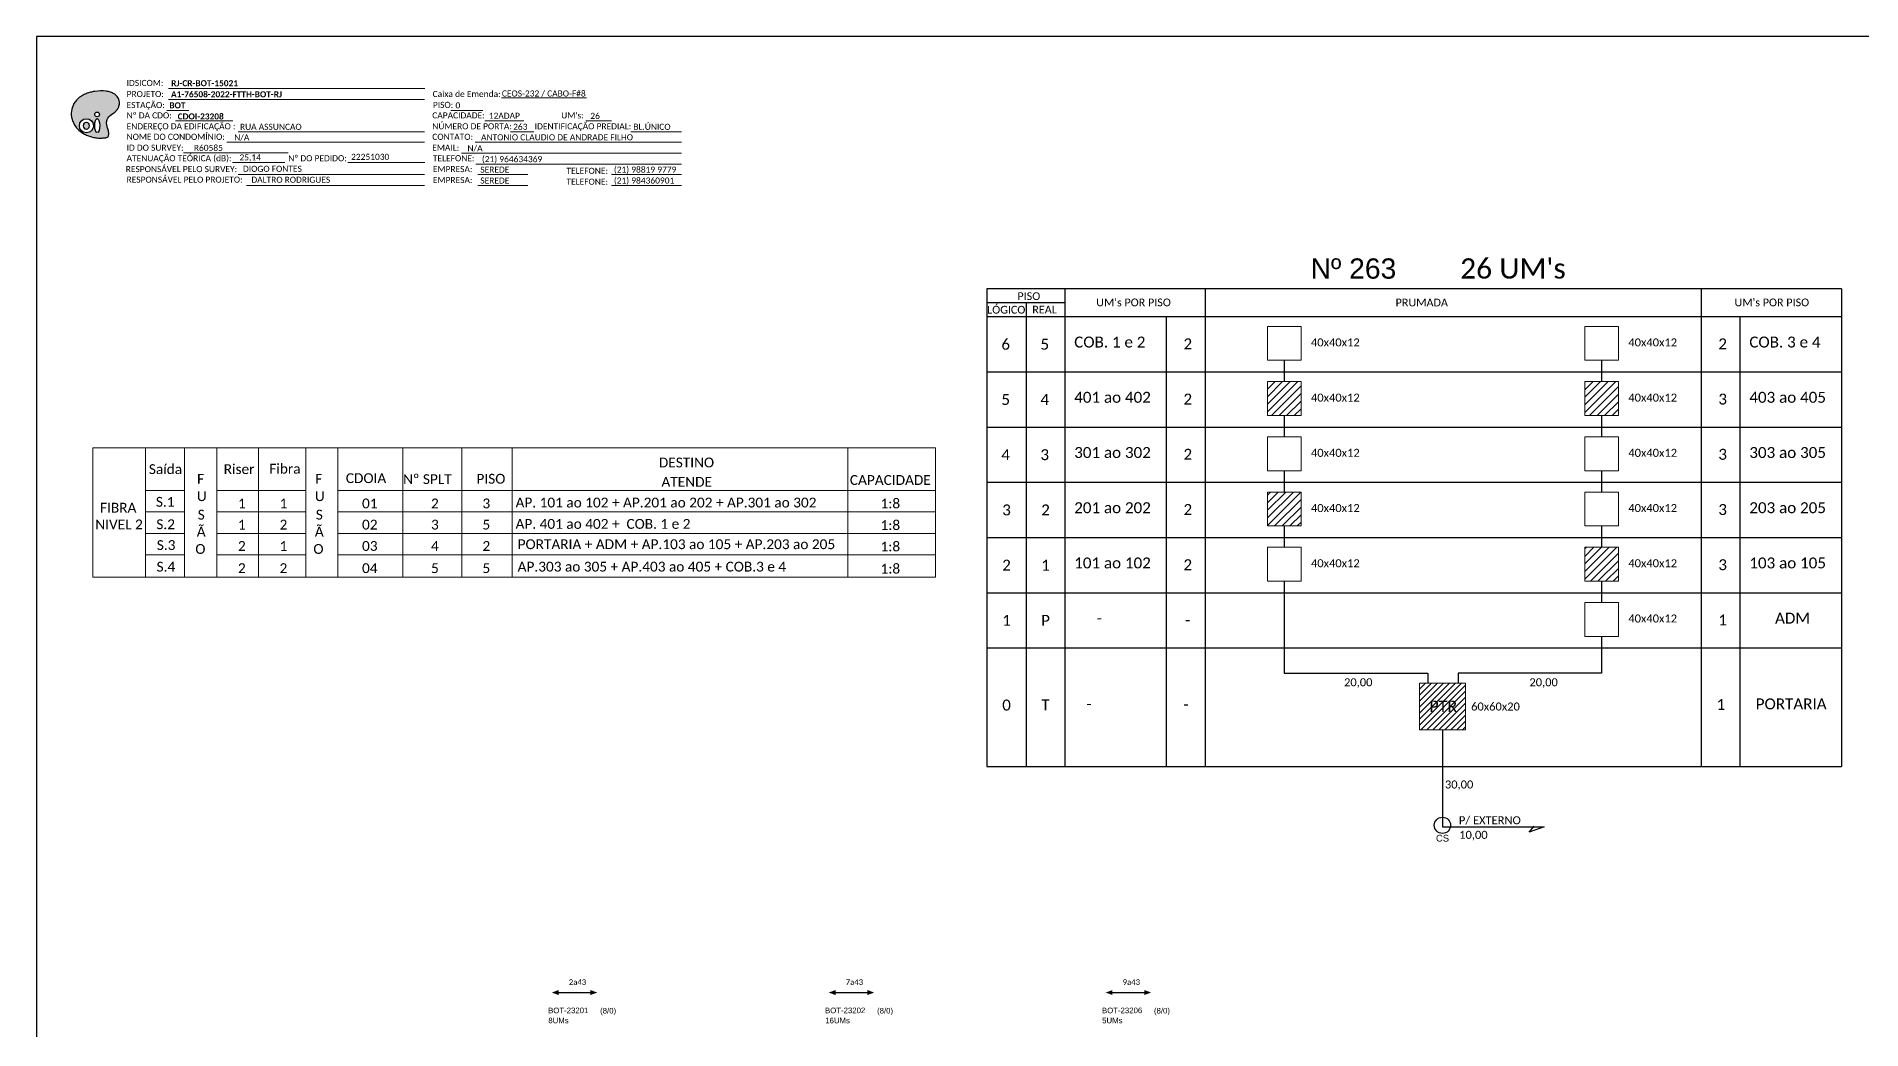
# Model space of a CAD drawing. Header units: metres. Extents: x -1286 to -445, y -500 to 94.
# Drawn here: x -1286 to -745, y -200 to 94 of the extents above; entities that cross this region are included whole.
import ezdxf
from ezdxf.enums import TextEntityAlignment as Align

# ---------------------------------------------------------------- set-up
doc = ezdxf.new("R2010")
doc.units = ezdxf.units.M
for name, color, linetype, lineweight in [('(Notas)', 7, 'Continuous', 0), ("20.0-LEGENDA DOS CDO'S", 1, 'Continuous', 0), ('20.2-CDO_POSTE', 1, 'Continuous', 5), ('_NUMERAÇÃO_', 34, 'Continuous', 0)]:
    doc.layers.add(name, color=color, linetype=linetype, lineweight=lineweight)
for name, color, linetype in [('10.1-Caixas Subterrâneas', 5, 'Continuous'), ('SETA', 7, 'Continuous'), ('texto', 255, 'Continuous')]:
    doc.layers.add(name, color=color, linetype=linetype)
doc.styles.add('ARIAL', font='arial.ttf')
doc.styles.add('WMF-Calibri0', font='calibri.ttf')
doc.styles.add('WMF-Calibri1', font='calibrib.ttf')

# ---------------------------------------------------------------- blocks, each defined once
blk = doc.blocks.new('OI')
h = blk.add_hatch(color=40)
edge = h.paths.add_edge_path()
edge.add_spline(control_points=[(4.35, -0.67), (3.92, -0.99), (3.26, -1.5), (2.81, -2.59), (2.9, -3.5), (3.06, -4.27), (3.31, -4.85), (3.37, -5.39), (3.4, -5.88), (3.2, -6.4), (2.54, -6.61), (1.65, -6.63), (0.55, -6.67), (-0.56, -6.42), (-1.61, -6.14), (-2.77, -5.61), (-3.92, -4.77), (-4.89, -3.7), (-5.34, -2.65), (-5.6, -1.94), (-5.85, -0.96), (-5.71, 0.47), (-5.1, 2.02), (-4.14, 3.02), (-3.3, 3.61), (-2.37, 4.16), (-1.36, 4.44), (-0.56, 4.7), (0.79, 4.85), (2.24, 4.97), (3.79, 4.57), (4.67, 4.21), (5.44, 3.65), (5.76, 2.99), (6.03, 2.21), (6.01, 1.46), (5.72, 0.64), (5.31, 0.08), (4.88, -0.38), (4.51, -0.55), (4.35, -0.67)], knot_values=[0, 0, 0, 0, 1.60434, 2.417191, 3.427595, 4.282808, 4.776746, 5.304182, 5.888771, 6.258406, 6.858137, 7.79129, 8.986195, 10.124242, 11.187857, 12.242908, 13.953784, 15.414161, 16.515391, 17.349188, 17.675853, 19.552021, 21.515531, 22.568638, 23.63245, 24.621084, 25.782718, 26.745347, 27.142653, 29.870543, 31.004649, 31.921532, 32.709589, 33.801391, 34.042471, 35.192333, 35.971461, 36.628871, 37.254359, 37.836911, 37.836911, 37.836911, 37.836911], degree=3, periodic=0)
h.paths.add_polyline_path([(1.13, -0.87, -1), (-0.04, -0.87, -1)], flags=16)
edge = h.paths.add_edge_path(flags=16)
edge.add_ellipse((0.56, -3.59), major_axis=(-0.02, 1.71), ratio=0.361305, start_angle=0, end_angle=360)
h.paths.add_polyline_path([(-0.36, -3.62, -1), (-3.8, -3.62, -1)], flags=16)
edge = h.paths.add_edge_path(flags=0)
edge.add_ellipse((-2.08, -3.62), major_axis=(0, 0.885), ratio=0.758294, start_angle=0, end_angle=360)
at = {"color": 40}
for centre, radius in [((-2.08, -3.62), 1.72), ((0.54, -0.87), 0.587)]:
    blk.add_circle(centre, radius, dxfattribs=at)
blk.add_ellipse((-2.08, -3.62), major_axis=(0, 0.885), ratio=0.758294, start_param=-3.141592653589792, end_param=3.141592653589792, dxfattribs=at)
blk.add_ellipse((0.56, -3.59), major_axis=(-0.02, 1.71), ratio=0.361305, dxfattribs=at)
at = {"color": 40, "start_tangent": (-0.800898, -0.598801), "end_tangent": (-0.800898, -0.598801)}
blk.add_spline([(4.35, -0.67), (3.2, -1.78), (2.9, -2.54), (2.92, -3.55), (3.12, -4.38), (3.28, -4.85), (3.37, -5.37), (3.35, -5.95), (3.2, -6.29), (2.66, -6.55), (1.73, -6.63), (0.54, -6.62), (-0.58, -6.41), (-1.6, -6.11), (-2.56, -5.67), (-3.95, -4.67), (-4.89, -3.56), (-5.37, -2.56), (-5.64, -1.78), (-5.72, -1.46), (-5.63, 0.42), (-4.84, 2.22), (-4.13, 2.99), (-3.27, 3.62), (-2.4, 4.09), (-1.3, 4.47), (-0.37, 4.72), (0.02, 4.77), (2.75, 4.8), (3.85, 4.53), (4.69, 4.16), (5.31, 3.68), (5.85, 2.73), (5.93, 2.5), (5.94, 1.35), (5.67, 0.62), (5.29, 0.08), (4.84, -0.36), (4.35, -0.67)], degree=3, dxfattribs=at)
blk = doc.blocks.new('CDOE-TEXTO PADRÃO')
at = {"layer": "20.0-LEGENDA DOS CDO'S", "color": 0, "style": 'ARIAL'}
for tag, p in [('CDO_N', (0.49, 7.39)), ('CORDOALHA', (0.5, 4.33)), ('SAP', (0.51, 1.67)), ('SPLITER_1', (0.59, -0.91)), ('SPLITER_2', (0.6, -3.55)), ('(XX-XX_F)S', (0.54, -8.29)), ('(XX-XX_L)S', (0.55, -10.83)), ('UMS', (0.55, -13.15))]:
    blk.add_attdef(tag, p, '', height=1.7, rotation=0.118, dxfattribs=at)
blk.add_attdef('FIBRAS_UTILIZADAS', text='', height=1.7, rotation=0.118, dxfattribs=at).set_placement((19.77, 7.43), align=Align.CENTER)

msp = doc.modelspace()

# ---------------------------------------------------------------- hatches: boundary and pattern name
h = msp.add_hatch()
h.set_pattern_fill('LINE', color=1, scale=0.5, angle=45)
h.set_pattern_definition([(45, (-685.3023, 202.9283), (-1.122532, 1.122532), [])])
h.paths.add_polyline_path([(-911.12, -40.88), (-921.03, -40.88), (-921.03, -50.93), (-911.12, -50.93)])
h.paths.add_polyline_path([(-911.12, -8.14), (-921.03, -8.14), (-921.03, -18.18), (-911.12, -18.18)])
h.paths.add_polyline_path([(-817.02, -8.14), (-826.93, -8.14), (-826.93, -18.18), (-817.02, -18.18)])
h.paths.add_polyline_path([(-817.02, -57.26), (-826.93, -57.26), (-826.93, -67.3), (-817.02, -67.3)])
h = msp.add_hatch()
h.set_pattern_fill('ANSI31', color=1, scale=10, style=0)
h.set_pattern_definition([(45, (-1487.5679, -495.3038), (-0.8838835, 0.8838835), [])])
h.paths.add_polyline_path([(-875.95, -111.34), (-862.38, -111.34), (-862.38, -97.58), (-875.95, -97.58)])
h.paths.add_polyline_path([(-873.95, -106.99), (-863.86, -106.99), (-863.86, -101.84), (-873.95, -101.84)], flags=24)

# ---------------------------------------------------------------- linework, layer by layer
at = {"layer": '(Notas)', "lineweight": 0}
for p, q in [((-1253.75, -66.09), (-1253.75, -27.72)), ((-1242.22, -66.09), (-1242.22, -27.72)), ((-1232.59, -66.09), (-1232.59, -27.72)), ((-1220.25, -66.09), (-1220.25, -27.72)), ((-1206.22, -66.09), (-1206.22, -27.72)), ((-1196.75, -66.09), (-1196.75, -27.72)), ((-1177.45, -66.09), (-1177.45, -27.72)), ((-1159.97, -66.09), (-1159.97, -27.72)), ((-1145.05, -66.09), (-1145.05, -27.72)), ((-1045.53, -66.09), (-1045.53, -27.72))]:
    msp.add_line(p, q, dxfattribs=at)
msp.add_lwpolyline([(-1019.53, -27.72), (-1019.53, -66.09)], dxfattribs=at)
msp.add_lwpolyline([(-1286.07, -499.81), (-445.07, -499.81), (-445.07, 94.19), (-1286.07, 94.19)], close=True)
at = {"color": 7, "lineweight": 0}
for points in [[(-1246.94, 78.79), (-1170.96, 78.79)], [(-1148.15, 76.01), (-1123.01, 76.01)], [(-1247.47, 72.24), (-1240.92, 72.24)], [(-1246.97, 75.52), (-1171.01, 75.52)], [(-1163.19, 72.28), (-1153.71, 72.28)], [(-1244.81, 69.17), (-1227.84, 69.17)], [(-1226.24, 65.93), (-1170.98, 65.93)], [(-1153.14, 69.17), (-1141.52, 69.17)], [(-1145.56, 65.93), (-1138.61, 65.93)], [(-1123.2, 69.17), (-1115.53, 69.17)], [(-1109.86, 65.93), (-1094.82, 65.93)], [(-1242.49, 59.75), (-1211.44, 59.75)], [(-1229.65, 62.82), (-1170.98, 62.82)], [(-1160.06, 59.58), (-1094.8, 59.58)], [(-1156.02, 62.82), (-1094.8, 62.82)], [(-1227.96, 56.79), (-1212.45, 56.79)], [(-1193.73, 56.79), (-1170.96, 56.79)], [(-1155.78, 56.34), (-1094.8, 56.34)], [(-1226.24, 53.23), (-1170.98, 53.23)], [(-1223.75, 49.99), (-1170.98, 49.99)], [(-1155.17, 53.23), (-1140.37, 53.23)], [(-1155.17, 49.99), (-1140.37, 49.99)], [(-1115.57, 53.23), (-1094.8, 53.23)], [(-1115.57, 49.99), (-1094.8, 49.99)]]:
    msp.add_lwpolyline(points, dxfattribs=at)
at = {"color": 0}
for points in [[(-750.88, 19.36), (-1004.23, 19.36)], [(-981.08, 15.25), (-1004.23, 15.25)]]:
    msp.add_lwpolyline(points, dxfattribs=at)
for points in [[(-1004.23, 19.36), (-1004.23, 11.14)], [(-981.08, 11.14), (-981.08, 19.36)], [(-939.49, 11.14), (-939.49, 19.36)], [(-792.47, 19.36), (-792.47, 11.14)], [(-750.88, 19.36), (-750.88, -122.28)], [(-1004.23, 11.14), (-750.88, 11.14)], [(-1004.23, 11.14), (-750.88, 11.14)], [(-1004.23, 11.14), (-1004.23, -122.28)], [(-1004.23, 11.14), (-750.88, 11.14)], [(-992.65, 15.25), (-992.65, 11.14)], [(-992.65, 11.14), (-992.65, -122.28)], [(-981.08, -122.28), (-981.08, 11.14)], [(-951.06, 11.14), (-951.06, -122.28)], [(-939.49, -122.28), (-939.49, 11.14)], [(-792.47, 11.14), (-792.47, -122.28)], [(-780.9, -122.28), (-780.9, 11.14)], [(-1004.23, -5.24), (-750.88, -5.24)], [(-1004.23, -5.24), (-750.88, -5.24)], [(-1004.23, -21.61), (-750.88, -21.61)], [(-1004.23, -37.98), (-750.88, -37.98)], [(-1004.23, -54.35), (-750.88, -54.35)], [(-1004.23, -70.72), (-750.88, -70.72)], [(-1004.23, -87.1), (-750.88, -87.1)], [(-1004.23, -122.28), (-750.88, -122.28)]]:
    msp.add_lwpolyline(points)
at = {"lineweight": 0}
for points in [[(-911.12, 8.23), (-921.03, 8.23), (-921.03, -1.81), (-911.12, -1.81)], [(-817.02, 8.23), (-826.93, 8.23), (-826.93, -1.81), (-817.02, -1.81)], [(-911.12, -24.51), (-921.03, -24.51), (-921.03, -34.55), (-911.12, -34.55)], [(-817.02, -24.51), (-826.93, -24.51), (-826.93, -34.55), (-817.02, -34.55)], [(-817.02, -40.88), (-826.93, -40.88), (-826.93, -50.93), (-817.02, -50.93)], [(-911.12, -57.26), (-921.03, -57.26), (-921.03, -67.3), (-911.12, -67.3)], [(-817.02, -73.63), (-826.93, -73.63), (-826.93, -83.67), (-817.02, -83.67)]]:
    msp.add_lwpolyline(points, close=True, dxfattribs=at)
at = {"color": 3}
for points in [[(-916.07, -1.81), (-916.07, -8.14)], [(-821.98, -1.81), (-821.98, -8.14)], [(-916.07, -18.18), (-916.07, -24.51)], [(-821.98, -18.18), (-821.98, -24.51)], [(-916.07, -34.55), (-916.07, -40.88)], [(-821.98, -34.55), (-821.98, -40.88)], [(-916.07, -50.93), (-916.07, -57.26)], [(-821.98, -50.93), (-821.98, -57.26)], [(-916.07, -67.3), (-916.07, -94.59), (-873.51, -94.54), (-873.51, -97.58)], [(-821.98, -67.3), (-821.98, -73.63)], [(-821.98, -83.67), (-821.98, -94.59), (-864.54, -94.54), (-864.54, -97.58)]]:
    msp.add_lwpolyline(points, dxfattribs=at)
at = {"color": 1, "lineweight": 0}
for points in [[(-911.12, -8.14), (-921.03, -8.14), (-921.03, -18.18), (-911.12, -18.18)], [(-817.02, -8.14), (-826.93, -8.14), (-826.93, -18.18), (-817.02, -18.18)], [(-911.12, -40.88), (-921.03, -40.88), (-921.03, -50.93), (-911.12, -50.93)], [(-817.02, -57.26), (-826.93, -57.26), (-826.93, -67.3), (-817.02, -67.3)], [(-875.95, -97.58), (-862.38, -97.58), (-862.38, -111.34), (-875.95, -111.34)]]:
    msp.add_lwpolyline(points, close=True, dxfattribs=at)
at = {"color": 1}
for points in [[(-869.16, -111.34), (-869.16, -140.15), (-839.02, -140.15)], [(-843.44, -141.74), (-842.03, -139.91)], [(-839.02, -140.15), (-843.44, -141.74)]]:
    msp.add_lwpolyline(points, dxfattribs=at)
at = {"layer": '10.1-Caixas Subterrâneas'}
msp.add_circle((-869.18, -139.68), 2.41, dxfattribs=at)
at = {"layer": '_NUMERAÇÃO_', "color": 0, "lineweight": 0}
for p, q in [((-1019.53, -27.72), (-1269.39, -27.72)), ((-1269.39, -27.72), (-1269.39, -66.09)), ((-1242.22, -40.44), (-1253.75, -40.44)), ((-1206.22, -40.44), (-1232.59, -40.44)), ((-1019.53, -40.44), (-1196.75, -40.44)), ((-1242.22, -46.77), (-1253.75, -46.77)), ((-1206.22, -46.77), (-1232.59, -46.77)), ((-1019.53, -46.77), (-1196.75, -46.77)), ((-1242.22, -53.18), (-1253.75, -53.18)), ((-1206.22, -53.18), (-1232.59, -53.18)), ((-1019.53, -53.18), (-1196.75, -53.18)), ((-1242.22, -59.52), (-1253.75, -59.52)), ((-1206.22, -59.52), (-1232.59, -59.52)), ((-1019.53, -59.52), (-1196.75, -59.52)), ((-1019.53, -66.09), (-1269.39, -66.09))]:
    msp.add_line(p, q, dxfattribs=at)
at = {"layer": 'SETA', "color": 7}
for points in [[(-1131.26, -189.24), (-1121.81, -189.27)], [(-1049.15, -189.24), (-1039.69, -189.27)], [(-967.03, -189.24), (-957.58, -189.27)]]:
    msp.add_lwpolyline(points, dxfattribs=at)
for points in [[(-1131.27, -188.53), (-1133.28, -189.27), (-1131.26, -190)], [(-1121.81, -188.53), (-1119.79, -189.27), (-1121.81, -190)], [(-1049.15, -188.53), (-1051.16, -189.27), (-1049.15, -190)], [(-1039.69, -188.53), (-1037.68, -189.27), (-1039.69, -190)], [(-967.03, -188.53), (-969.05, -189.27), (-967.03, -190)], [(-957.57, -188.53), (-955.56, -189.27), (-957.58, -190)]]:
    msp.add_solid(points, dxfattribs=at)

# ---------------------------------------------------------------- block references
at = {"color": 7, "xscale": 1.213923925163967, "yscale": 1.213923925163967, "zscale": 1.213923925163967, "rotation": 0.1532896023949059}
msp.add_blockref('OI', (-1268.76, 72.14), dxfattribs=at)
at = {"layer": '20.2-CDO_POSTE', "color": 7}
ref = msp.add_blockref('CDOE-TEXTO PADRÃO', (-1127.27, -206.47), dxfattribs=dict(at, xscale=0.972000002861023, yscale=0.972000002861023, zscale=0.972000002861023))
ref.add_attrib('CDO_N', 'BOT-23201', (-1134.36, -195.4), dxfattribs={"layer": "20.0-LEGENDA DOS CDO'S", "color": 0, "height": 1.652, "rotation": 0.118, "style": 'ARIAL'})
ref.add_attrib('CORDOALHA', '8UMs', (-1134.3, -198.38), dxfattribs={"layer": "20.0-LEGENDA DOS CDO'S", "color": 0, "height": 1.652, "rotation": 0.118, "style": 'ARIAL'})
ref.add_attrib('FIBRAS_UTILIZADAS', '       (8/0)', dxfattribs={"layer": "20.0-LEGENDA DOS CDO'S", "color": 0, "height": 1.6523, "rotation": 0.118, "style": 'ARIAL'}).set_placement((-1118.82, -195.48), align=Align.CENTER)
ref = msp.add_blockref('CDOE-TEXTO PADRÃO', (-1045.16, -206.47), dxfattribs=dict(at, xscale=0.972000002861023, yscale=0.972000002861023, zscale=0.972000002861023))
ref.add_attrib('CDO_N', 'BOT-23202', (-1052.25, -195.4), dxfattribs={"layer": "20.0-LEGENDA DOS CDO'S", "color": 0, "height": 1.652, "rotation": 0.118, "style": 'ARIAL'})
ref.add_attrib('CORDOALHA', '16UMs', (-1052.19, -198.38), dxfattribs={"layer": "20.0-LEGENDA DOS CDO'S", "color": 0, "height": 1.652, "rotation": 0.118, "style": 'ARIAL'})
ref.add_attrib('FIBRAS_UTILIZADAS', '       (8/0)', dxfattribs={"layer": "20.0-LEGENDA DOS CDO'S", "color": 0, "height": 1.6523, "rotation": 0.118, "style": 'ARIAL'}).set_placement((-1036.7, -195.48), align=Align.CENTER)
at = {"layer": '20.2-CDO_POSTE', "color": 5}
ref = msp.add_blockref('CDOE-TEXTO PADRÃO', (-963.04, -206.47), dxfattribs=dict(at, xscale=0.972000002861023, yscale=0.972000002861023, zscale=0.972000002861023))
ref.add_attrib('CDO_N', 'BOT-23206', (-970.13, -195.4), dxfattribs={"layer": "20.0-LEGENDA DOS CDO'S", "color": 0, "height": 1.652, "rotation": 0.118, "style": 'ARIAL'})
ref.add_attrib('CORDOALHA', '5UMs', (-970.07, -198.38), dxfattribs={"layer": "20.0-LEGENDA DOS CDO'S", "color": 0, "height": 1.652, "rotation": 0.118, "style": 'ARIAL'})
ref.add_attrib('FIBRAS_UTILIZADAS', '       (8/0)', dxfattribs={"layer": "20.0-LEGENDA DOS CDO'S", "color": 0, "height": 1.6523, "rotation": 0.118, "style": 'ARIAL'}).set_placement((-954.59, -195.48), align=Align.CENTER)

# ---------------------------------------------------------------- texts
at = {"color": 7, "lineweight": 0, "style": 'WMF-Calibri0'}
for s, height, p in [('IDSICOM:', 1.793, (-1259.34, 79.54)), ('PROJETO:', 1.793, (-1259.34, 76.26)), ('Caixa de Emenda:', 1.7927, (-1168.6, 76.26)), ('ESTAÇÃO:', 1.793, (-1259.36, 72.98)), ('Nº DA CDO:', 1.793, (-1259.36, 69.91)), ('CAPACIDADE:', 1.7927, (-1168.71, 69.91)), ('PISO:', 1.793, (-1168.53, 73.03)), ("UM's:", 1.793, (-1130.47, 69.91)), ('ENDEREÇO DA EDIFICAÇÃO :', 1.7927, (-1259.36, 66.68)), ('NOME DO CONDOMÍNIO:', 1.7927, (-1259.36, 63.56)), ('CONTATO:', 1.793, (-1168.71, 63.56)), ('NÚMERO DE PORTA:', 1.7927, (-1168.71, 66.68)), ('IDENTIFICAÇÃO PREDIAL:', 1.7927, (-1138.34, 66.68)), ('ATENUAÇÃO TEÓRICA (dB):', 1.7927, (-1259.36, 57.21)), ('ID DO SURVEY:', 1.7927, (-1259.36, 60.33)), ('EMAIL:', 1.793, (-1168.71, 60.33)), ('RESPONSÁVEL PELO SURVEY:', 1.7927, (-1259.6, 53.98)), ('Nº DO PEDIDO:', 1.7927, (-1211.44, 57.21)), ('TELEFONE:', 1.793, (-1168.53, 57.21)), ('EMPRESA:', 1.793, (-1168.53, 53.98)), ('TELEFONE:', 1.793, (-1128.93, 53.47)), ('RESPONSÁVEL PELO PROJETO:', 1.7927, (-1259.36, 50.87)), ('EMPRESA:', 1.793, (-1168.53, 50.74)), ('TELEFONE:', 1.793, (-1128.93, 50.24))]:
    msp.add_text(s, height=height, dxfattribs=at).set_placement(p)
at = {"color": 7}
for s, height, style, p in [('RJ-CR-BOT-15021', 1.7927, 'WMF-Calibri1', (-1246.14, 79.45)), ('A1-76508-2022-FTTH-BOT-RJ', 1.7927, 'WMF-Calibri1', (-1246.18, 76.17)), ('CEOS-232 / CABO-F#8', 1.7927, 'WMF-Calibri0', (-1148.08, 76.4)), ('BOT', 1.793, 'WMF-Calibri1', (-1246.68, 72.89)), ('0', 1.79, 'WMF-Calibri0', (-1161.84, 72.88)), ('12ADAP', 1.793, 'WMF-Calibri0', (-1151.96, 69.79)), ('26', 1.793, 'WMF-Calibri0', (-1121.85, 69.77)), ('N/A', 1.793, 'WMF-Calibri0', (-1227.45, 63.39)), ('RUA ASSUNCAO', 1.7927, 'WMF-Calibri0', (-1225.73, 66.52)), ('ANTONIO CLAUDIO DE ANDRADE FILHO ', 1.7927, 'WMF-Calibri0', (-1154.25, 63.42)), ('263', 1.793, 'WMF-Calibri0', (-1144.74, 66.53)), ('BL.ÚNICO', 1.793, 'WMF-Calibri0', (-1109.1, 66.53)), ('R60585', 1.793, 'WMF-Calibri0', (-1239.4, 60.28)), ('N/A', 1.793, 'WMF-Calibri0', (-1158.28, 60.18)), ('25,14', 1.793, 'WMF-Calibri0', (-1225.89, 57.45)), ('DIOGO FONTES', 1.7927, 'WMF-Calibri0', (-1224.84, 54.07)), ('22251030', 1.793, 'WMF-Calibri0', (-1192.78, 57.62)), ('SEREDE', 1.793, 'WMF-Calibri0', (-1154.47, 53.83)), ('(21) 964634369', 1.7927, 'WMF-Calibri0', (-1154, 56.94)), ('(21) 98819 9779', 1.7927, 'WMF-Calibri0', (-1114.86, 53.83)), ('DALTRO RODRIGUES', 1.7927, 'WMF-Calibri0', (-1222.35, 50.83)), ('SEREDE', 1.793, 'WMF-Calibri0', (-1154.47, 50.59)), ('(21) 984360901', 1.7927, 'WMF-Calibri0', (-1114.86, 50.59)), ('COB. 1 e 2', 3.24, 'WMF-Calibri0', (-978.37, 1.98)), ('40x40x12', 2.373, 'WMF-Calibri0', (-908.17, 2.31)), ('40x40x12', 2.373, 'WMF-Calibri0', (-814.07, 2.31)), ('COB. 3 e 4', 3.24, 'WMF-Calibri0', (-778.19, 1.98)), ('401 ao 402', 3.24, 'WMF-Calibri0', (-978.37, -14.4)), ('40x40x12', 2.373, 'WMF-Calibri0', (-908.17, -14.06)), ('40x40x12', 2.373, 'WMF-Calibri0', (-814.07, -14.06)), ('403 ao 405', 3.24, 'WMF-Calibri0', (-778.19, -14.4)), ('301 ao 302', 3.24, 'WMF-Calibri0', (-978.37, -30.77)), ('40x40x12', 2.373, 'WMF-Calibri0', (-908.17, -30.43)), ('40x40x12', 2.373, 'WMF-Calibri0', (-814.07, -30.43)), ('303 ao 305', 3.24, 'WMF-Calibri0', (-778.19, -30.77)), ('201 ao 202', 3.24, 'WMF-Calibri0', (-978.37, -47.14)), ('40x40x12', 2.373, 'WMF-Calibri0', (-908.17, -46.8)), ('40x40x12', 2.373, 'WMF-Calibri0', (-814.07, -46.8)), ('203 ao 205', 3.24, 'WMF-Calibri0', (-778.19, -47.14)), ('101 ao 102', 3.24, 'WMF-Calibri0', (-978.37, -63.51)), ('40x40x12', 2.373, 'WMF-Calibri0', (-908.17, -63.17)), ('40x40x12', 2.373, 'WMF-Calibri0', (-814.07, -63.17)), ('103 ao 105', 3.24, 'WMF-Calibri0', (-778.19, -63.51)), ('-', 3.24, 'WMF-Calibri0', (-971.68, -79.88)), ('40x40x12', 2.373, 'WMF-Calibri0', (-814.07, -79.55)), ('ADM', 3.24, 'WMF-Calibri0', (-770.56, -79.88)), ('20,00', 2.373, 'WMF-Calibri0', (-898.36, -98.46)), ('20,00', 2.373, 'WMF-Calibri0', (-843.39, -98.46)), ('PTR', 3.433, 'WMF-Calibri0', (-873.09, -106.11)), ('PORTARIA', 3.24, 'WMF-Calibri0', (-776.29, -105.3)), ('-', 3.24, 'WMF-Calibri0', (-974.78, -105.3)), ('60x60x20', 2.373, 'WMF-Calibri0', (-860.68, -105.65)), ('30,00', 2.373, 'WMF-Calibri0', (-868.45, -128.76)), ('P/ EXTERNO', 2.373, 'WMF-Calibri0', (-864.31, -139.37)), ('10,00', 2.373, 'WMF-Calibri0', (-864.21, -143.69))]:
    msp.add_text(s, height=height, dxfattribs=dict(at, style=style)).set_placement(p)
at = {"color": 7, "style": 'WMF-Calibri1'}
msp.add_text('CDOI-23208', height=1.793, dxfattribs=at).set_placement((-1237.38, 69.6), align=Align.CENTER)
at = {"color": 0}
for s, height, style, p in [('Nº 263', 6, 'ARIAL', (-908.29, 22.4)), ("26 UM's", 6, 'WMF-Calibri0', (-863.93, 22.42)), ('     PISO', 2.3, 'WMF-Calibri0', (-999.27, 16.06)), ("UM's POR PISO", 2.3, 'WMF-Calibri0', (-971.84, 14.2)), ('PRUMADA', 2.3, 'WMF-Calibri0', (-883.07, 14.17)), ("UM's POR PISO", 2.3, 'WMF-Calibri0', (-782.58, 14.2)), ('  LÓGICO', 2.3, 'WMF-Calibri0', (-1005.81, 12.03)), ('    REAL', 2.3, 'WMF-Calibri0', (-994.05, 12.08))]:
    msp.add_text(s, height=height, dxfattribs=dict(at, style=style)).set_placement(p)
at = {"color": 7, "linetype": 'Continuous', "lineweight": 0, "style": 'WMF-Calibri0'}
for s, height, p in [('Saída', 2.911, (-1247.82, -34.08)), ('Riser', 2.911, (-1225.99, -34.08)), ('Fibra', 2.911, (-1212.41, -33.96)), ('DESTINO', 2.911, (-1093.34, -32.11)), ('F', 2.91, (-1237.4, -36.95)), ('F', 2.91, (-1202.39, -36.95)), ('CDOIA', 2.911, (-1188.35, -36.76)), ('Nº SPLT', 2.911, (-1170.15, -37.05)), ('PISO', 2.911, (-1151.33, -36.93)), ('ATENDE', 2.911, (-1093.27, -37.85)), ('CAPACIDADE', 2.911, (-1032.89, -37.3)), ('S.1', 2.911, (-1247.9, -43.77)), ('S.1', 2.911, (-1247.9, -43.78)), ('U', 2.91, (-1237.07, -42.1)), ('1', 2.91, (-1225.18, -44.25)), ('1', 2.91, (-1212.84, -44.25)), ('U', 2.91, (-1202.06, -42.1)), ('01', 2.911, (-1187.24, -44.25)), ('2', 2.91, (-1167.94, -44.25)), ('3', 2.91, (-1152.69, -44.25)), ('1:8', 2.911, (-1032.89, -44.26)), ('FIBRA ', 2.911, (-1261.33, -45.51)), ('S', 2.91, (-1237.22, -47.58)), ('S', 2.91, (-1202.21, -47.58)), ('NIVEL 2', 2.911, (-1261.59, -50.47)), ('S.2', 2.911, (-1247.77, -50.42)), ('S.2', 2.911, (-1247.77, -50.43)), ('Ã', 2.91, (-1237.23, -52.6)), ('1', 2.91, (-1225.18, -50.53)), ('2', 2.91, (-1212.84, -50.53)), ('Ã', 2.91, (-1202.22, -52.6)), ('02', 2.911, (-1187.24, -50.53)), ('3', 2.91, (-1167.94, -50.53)), ('5', 2.91, (-1152.69, -50.53)), ('1:8', 2.911, (-1032.89, -50.67)), ('S.3', 2.911, (-1247.63, -56.59)), ('O', 2.91, (-1237.48, -57.75)), ('2', 2.91, (-1225.18, -56.86)), ('1', 2.91, (-1212.84, -56.86)), ('O', 2.91, (-1202.47, -57.75)), ('03', 2.911, (-1187.24, -56.86)), ('4', 2.91, (-1167.94, -56.86)), ('2', 2.91, (-1152.69, -56.86)), ('PORTARIA + ADM + AP.103 ao 105 + AP.203 ao 205', 2.9106, (-1096.33, -56.34)), ('1:8', 2.911, (-1032.89, -57)), ('S.4', 2.911, (-1247.7, -63)), ('2', 2.91, (-1225.18, -63.44)), ('2', 2.91, (-1212.84, -63.44)), ('04', 2.911, (-1187.24, -63.44)), ('5', 2.91, (-1167.94, -63.44)), ('5', 2.91, (-1152.69, -63.44)), ('AP.303 ao 305 + AP.403 ao 405 + COB.3 e 4', 2.9106, (-1103.6, -62.99)), ('1:8', 2.911, (-1032.89, -63.58))]:
    msp.add_text(s, height=height, dxfattribs=at).set_placement(p, align=Align.MIDDLE_CENTER)
for s, p in [('AP. 101 ao 102 + AP.201 ao 202 + AP.301 ao 302', (-1144.02, -45.44)), ('AP. 401 ao 402 +  COB. 1 e 2', (-1144.02, -51.77))]:
    msp.add_text(s, height=2.9106, dxfattribs=at).set_placement(p)
at = {"color": 7, "style": 'WMF-Calibri0'}
for tag, flags, p in [('6', 4, (-998.69, 2.95)), ('5', 4, (-987.11, 2.95)), ('2', 4, (-944.69, 3.06)), ('2', 4, (-786.1, 3.06)), ('5', 4, (-998.69, -13.42)), ('4', 4, (-987.11, -13.42)), ('2', 4, (-944.69, -13.31)), ('3', 4, (-786.1, -13.31)), ('4', 4, (-998.69, -29.79)), ('3', 4, (-987.11, -29.79)), ('2', 4, (-944.69, -29.68)), ('3', 4, (-786.1, -29.68)), ('3', 4, (-998.44, -46.17)), ('2', 4, (-986.87, -46.17)), ('2', 4, (-944.69, -46.05)), ('3', 4, (-786.1, -46.05)), ('2', 4, (-998.44, -62.54)), ('1', 4, (-986.87, -62.54)), ('2', 4, (-944.69, -62.42)), ('3', 4, (-786.1, -62.42)), ('1', 4, (-998.44, -78.91)), ('P', 4, (-986.87, -78.91)), ('-', 4, (-944.69, -78.8)), ('1', 4, (-786.1, -78.8)), ('0', 4, (-998.44, -104.02)), ('T', 12, (-986.87, -103.98)), ('1', 4, (-786.61, -103.84)), ('-', 4, (-945.21, -103.84))]:
    msp.add_attdef(tag, text='XX', height=3.24, dxfattribs=dict(at, flags=flags)).set_placement(p, align=Align.MIDDLE_CENTER)
at = {"layer": '10.1-Caixas Subterrâneas', "style": 'ARIAL'}
msp.add_text('CS', height=2, dxfattribs=at).set_placement((-869.16, -143.5), align=Align.MIDDLE_CENTER)
at = {"layer": 'texto', "color": 7, "char_height": 1.65, "width": 27.8947, "attachment_point": 5, "rotation": 359.8364}
for s, insert in [('{\\fCalibri|b0|i0|c0|p34;\\C7;2a43}', (-1125.65, -186.18)), ('{\\fCalibri|b0|i0|c0|p34;\\C7;7a43}', (-1043.54, -186.18)), ('{\\fCalibri|b0|i0|c0|p34;\\C7;9a43}', (-961.42, -186.18))]:
    msp.add_mtext(s, dxfattribs=dict(at, insert=insert))

doc.saveas('drawing.dxf')
